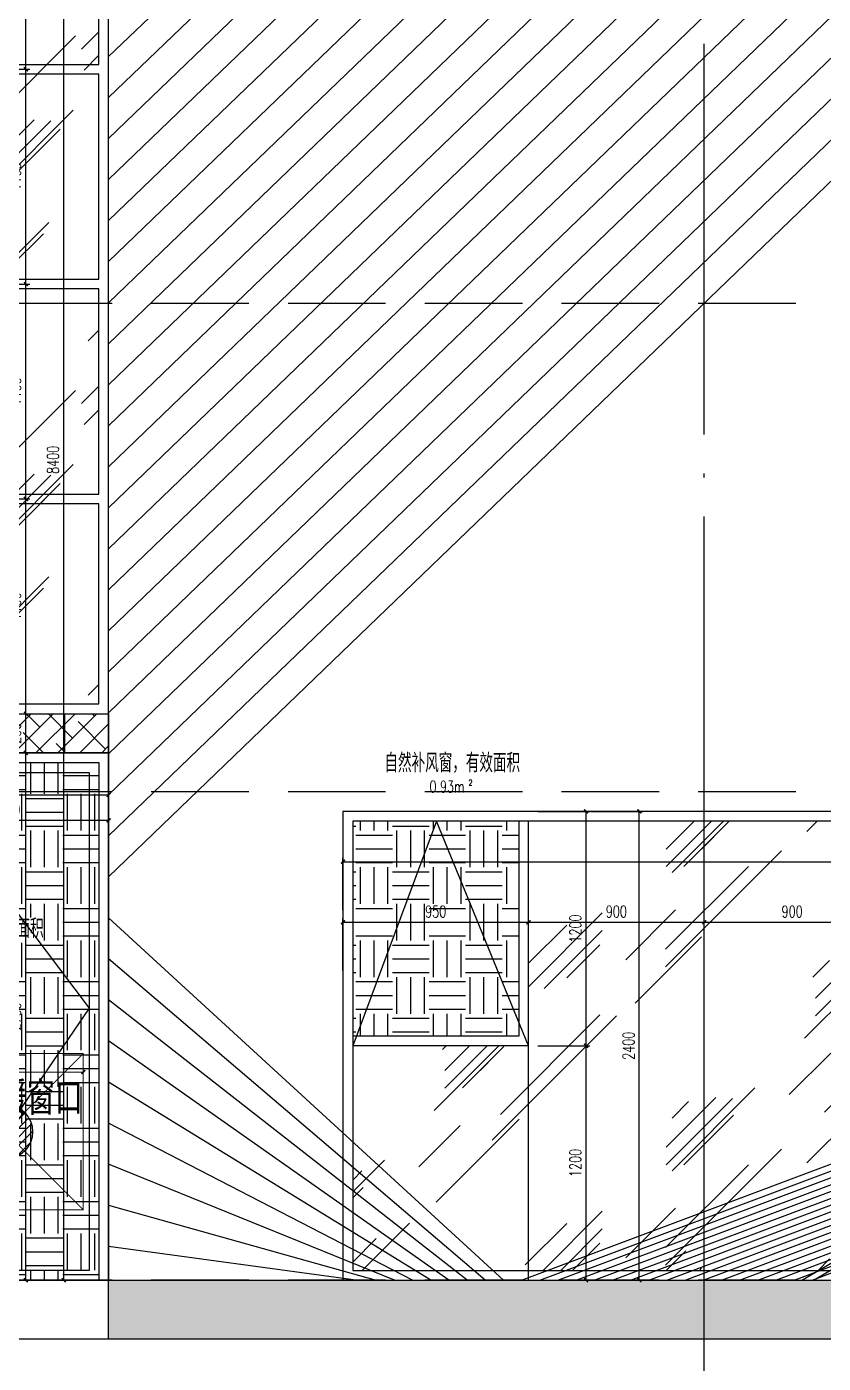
# Model space of a CAD drawing. Extents: x -4210259 to 293730, y -7499 to 868879.
# Drawn here: x -1771310 to -1767231, y 516812 to 523655 of the extents above; entities that cross this region are included whole.
import ezdxf

# ---------------------------------------------------------------- set-up
doc = ezdxf.new("R2010")
doc.units = 0
doc.header["$LTSCALE"] = 1000
doc.header["$MEASUREMENT"] = 0
for name, pattern in [('__DASH', [0.35, 0.25, -0.1]), ('DASH', [0.35, 0.25, -0.1]), ('DOTE', [2.4200000000000004, 2, -0.2, 0.02, -0.2])]:
    doc.linetypes.add(name, pattern=pattern)
doc.layers.get('Defpoints').update_dxf_attribs({"color": 210})
for name, color, linetype in [('A-AXIS-DOTE', 14, 'DOTE'), ('A-HATCH-2', 251, 'Continuous'), ('A-LIN-V', 9, 'Continuous'), ('A-WINDOW', 140, 'Continuous'), ('A-彩色打印层', 22, 'Continuous'), ('A-门窗表显示尺寸', 160, 'Continuous'), ('AS-WALL', 40, 'Continuous'), ('AXIS', 3, 'Continuous'), ('PUB_DIM', 3, 'Continuous'), ('SPACE', 7, 'Continuous'), ('SPACE_HATCH', 8, 'Continuous')]:
    doc.layers.add(name, color=color, linetype=linetype)
doc.layers.add('A-WALL-HATCH', color=8, linetype='Continuous', lineweight=13)
doc.styles.add('_TCH_DIM_T3', font='SIMPLEX', dxfattribs={"width": 0.7058823529411765, "bigfont": 'GBCBIG'})
doc.styles.add('_TCH_SPACE', font='SIMPLEX', dxfattribs={"height": 5, "bigfont": 'GBCBIG'})
doc.styles.add('A-DIM_T3', font='SIMPLEX', dxfattribs={"width": 0.7058823529411765, "bigfont": 'GBCBIG'})
doc.styles.add('A-STANDARD', font='SIMPLEX', dxfattribs={"bigfont": 'GBCBIG'})
doc.styles.add('STYLE1', font='')
doc.styles.get('STYLE1').set_extended_font_data('SimSun')
doc.dimstyles.new('_TCH_ARCH&&20', dxfattribs={"dimtxt": 59.5, "dimasz": 20, "dimexe": 20, "dimexo": 20, "dimgap": 25.25, "dimtad": 1, "dimdec": 0, "dimzin": 0, "dimdsep": 46, "dimtxsty": '_TCH_DIM_T3', "dimblk": 'ARCHTICK', "dimcen": 0.09, "dimclrt": 7, "dimazin": 2, "dimtfac": 1, "dimtdec": 0, "dimtix": 1, "dimtmove": 2, "dimatfit": 3, "dimfxl": 0, "dimtolj": 1, "dimtzin": 0, "dimarcsym": 0})
doc.dimstyles.new('A-DIM&&20', dxfattribs={"dimtxt": 59.5, "dimasz": 20, "dimexe": 20, "dimexo": 20, "dimgap": 25.25, "dimtad": 1, "dimdec": 0, "dimzin": 0, "dimdsep": 46, "dimtxsty": 'A-DIM_T3', "dimblk": 'ARCHTICK', "dimcen": 0.09, "dimclrt": 7, "dimazin": 2, "dimtfac": 1, "dimtdec": 0, "dimtix": 1, "dimtmove": 2, "dimatfit": 3, "dimfxl": 0, "dimtolj": 1, "dimtzin": 0, "dimarcsym": 0})
pattern_1 = [(0, (0, 0), (187.5, 187.5), [187.5, -187.5]), (0, (0, 70.3125), (187.5, 187.5), [187.5, -187.5]), (0, (0, 140.625), (187.5, 187.5), [187.5, -187.5]), (90, (23.4375, 164.0625), (-187.5, 187.5), [187.5, -187.5]), (90, (93.75, 164.0625), (-187.5, 187.5), [187.5, -187.5]), (90, (164.0625, 164.0625), (-187.5, 187.5), [187.5, -187.5])]

# ---------------------------------------------------------------- blocks, each defined once
blk = doc.blocks.new('_ArchTick')
at = {"color": 0, "linetype": 'ByBlock', "const_width": 0.4}
blk.add_lwpolyline([(-0.5, -0.5), (0.5, 0.5)], dxfattribs=at)
blk = doc.blocks.new('*D1228')
at = {"layer": 'A-门窗表显示尺寸', "color": 0, "lineweight": -2}
for p, q in [((-1802664.319735164, 520137.4520265377), (-1802494.319735164, 520137.4520265377)), ((-1802514.319735164, 519937.4520265377), (-1802514.319735164, 520137.4520265377)), ((-1802664.319735164, 519937.4520265377), (-1802494.319735164, 519937.4520265377))]:
    blk.add_line(p, q, dxfattribs=at)
at = {"layer": 'Defpoints', "color": 0}
for p in [(-1802684.319735164, 520137.4520265377), (-1802514.319735164, 520137.4520265377), (-1802684.319735164, 519937.4520265377)]:
    blk.add_point(p, dxfattribs=at)
at = {"layer": 'A-门窗表显示尺寸', "color": 0, "lineweight": -2, "xscale": 20, "yscale": 20, "zscale": 20}
for p, rotation in [((-1802514.319735164, 520137.4520265377), 90), ((-1802514.319735164, 519937.4520265377), 270)]:
    blk.add_blockref('_ArchTick', p, dxfattribs=dict(at, rotation=rotation))
at = {"layer": 'A-门窗表显示尺寸', "color": 7, "insert": (-1802569.319735163, 520037.4520265381), "char_height": 59.5, "attachment_point": 5, "rotation": 90, "style": '_TCH_DIM_T3'}
blk.add_mtext('\\A1;200', dxfattribs=at)
blk = doc.blocks.new('*D1229')
at = {"layer": 'A-门窗表显示尺寸', "color": 0, "lineweight": -2}
for p, q in [((-1802664.319735164, 521237.4520265376), (-1802494.319735164, 521237.4520265376)), ((-1802514.319735164, 520137.4520265377), (-1802514.319735164, 521237.4520265376)), ((-1802664.319735164, 520137.4520265377), (-1802494.319735164, 520137.4520265377))]:
    blk.add_line(p, q, dxfattribs=at)
at = {"layer": 'Defpoints', "color": 0}
for p in [(-1802684.319735164, 521237.4520265376), (-1802514.319735164, 521237.4520265376), (-1802684.319735164, 520137.4520265377)]:
    blk.add_point(p, dxfattribs=at)
at = {"layer": 'A-门窗表显示尺寸', "color": 0, "lineweight": -2, "xscale": 20, "yscale": 20, "zscale": 20}
for p, rotation in [((-1802514.319735164, 521237.4520265376), 90), ((-1802514.319735164, 520137.4520265377), 270)]:
    blk.add_blockref('_ArchTick', p, dxfattribs=dict(at, rotation=rotation))
at = {"layer": 'A-门窗表显示尺寸', "color": 7, "insert": (-1802569.319735163, 520687.4520265381), "char_height": 59.5, "attachment_point": 5, "rotation": 90, "style": '_TCH_DIM_T3'}
blk.add_mtext('\\A1;1100', dxfattribs=at)
blk = doc.blocks.new('*D1230')
at = {"layer": 'A-门窗表显示尺寸', "color": 0, "lineweight": -2}
for p, q in [((-1802664.319735164, 522337.4520265376), (-1802494.319735164, 522337.4520265376)), ((-1802514.319735164, 521237.4520265376), (-1802514.319735164, 522337.4520265376)), ((-1802664.319735164, 521237.4520265376), (-1802494.319735164, 521237.4520265376))]:
    blk.add_line(p, q, dxfattribs=at)
at = {"layer": 'Defpoints', "color": 0}
for p in [(-1802684.319735164, 522337.4520265376), (-1802514.319735164, 522337.4520265376), (-1802684.319735164, 521237.4520265376)]:
    blk.add_point(p, dxfattribs=at)
at = {"layer": 'A-门窗表显示尺寸', "color": 0, "lineweight": -2, "xscale": 20, "yscale": 20, "zscale": 20}
for p, rotation in [((-1802514.319735164, 522337.4520265376), 90), ((-1802514.319735164, 521237.4520265376), 270)]:
    blk.add_blockref('_ArchTick', p, dxfattribs=dict(at, rotation=rotation))
at = {"layer": 'A-门窗表显示尺寸', "color": 7, "insert": (-1802569.319735163, 521787.452026538), "char_height": 59.5, "attachment_point": 5, "rotation": 90, "style": '_TCH_DIM_T3'}
blk.add_mtext('\\A1;1100', dxfattribs=at)
blk = doc.blocks.new('*D1231')
at = {"layer": 'A-门窗表显示尺寸', "color": 0, "lineweight": -2}
for p, q in [((-1802664.319735164, 523437.4520265376), (-1802494.319735164, 523437.4520265376)), ((-1802514.319735164, 522337.4520265376), (-1802514.319735164, 523437.4520265376)), ((-1802664.319735164, 522337.4520265376), (-1802494.319735164, 522337.4520265376))]:
    blk.add_line(p, q, dxfattribs=at)
at = {"layer": 'Defpoints', "color": 0}
for p in [(-1802684.319735164, 523437.4520265376), (-1802514.319735164, 523437.4520265376), (-1802684.319735164, 522337.4520265376)]:
    blk.add_point(p, dxfattribs=at)
at = {"layer": 'A-门窗表显示尺寸', "color": 0, "lineweight": -2, "xscale": 20, "yscale": 20, "zscale": 20}
for p, rotation in [((-1802514.319735164, 523437.4520265376), 90), ((-1802514.319735164, 522337.4520265376), 270)]:
    blk.add_blockref('_ArchTick', p, dxfattribs=dict(at, rotation=rotation))
at = {"layer": 'A-门窗表显示尺寸', "color": 7, "insert": (-1802569.319735163, 522887.452026538), "char_height": 59.5, "attachment_point": 5, "rotation": 90, "style": '_TCH_DIM_T3'}
blk.add_mtext('\\A1;1100', dxfattribs=at)
blk = doc.blocks.new('*D1232')
at = {"layer": 'A-门窗表显示尺寸', "color": 0, "lineweight": -2}
for p, q in [((-1802664.319735164, 524537.4520265376), (-1802494.319735164, 524537.4520265376)), ((-1802514.319735164, 523437.4520265376), (-1802514.319735164, 524537.4520265376)), ((-1802664.319735164, 523437.4520265376), (-1802494.319735164, 523437.4520265376))]:
    blk.add_line(p, q, dxfattribs=at)
at = {"layer": 'Defpoints', "color": 0}
for p in [(-1802684.319735164, 524537.4520265376), (-1802514.319735164, 524537.4520265376), (-1802684.319735164, 523437.4520265376)]:
    blk.add_point(p, dxfattribs=at)
at = {"layer": 'A-门窗表显示尺寸', "color": 0, "lineweight": -2, "xscale": 20, "yscale": 20, "zscale": 20}
for p, rotation in [((-1802514.319735164, 524537.4520265376), 90), ((-1802514.319735164, 523437.4520265376), 270)]:
    blk.add_blockref('_ArchTick', p, dxfattribs=dict(at, rotation=rotation))
at = {"layer": 'A-门窗表显示尺寸', "color": 7, "insert": (-1802569.319735163, 523987.452026538), "char_height": 59.5, "attachment_point": 5, "rotation": 90, "style": '_TCH_DIM_T3'}
blk.add_mtext('\\A1;1100', dxfattribs=at)
blk = doc.blocks.new('*D1234')
at = {"layer": 'A-门窗表显示尺寸', "color": 0, "lineweight": -2}
for p, q in [((-1802644.319735164, 525637.4520265376), (-1802300.000000076, 525637.4520265376)), ((-1802320.000000076, 517237.4520265394), (-1802320.000000076, 525637.4520265376)), ((-1802644.319735164, 517237.4520265394), (-1802300.000000076, 517237.4520265394))]:
    blk.add_line(p, q, dxfattribs=at)
at = {"layer": 'Defpoints', "color": 0}
for p in [(-1802664.319735164, 525637.4520265376), (-1802320.000000076, 525637.4520265376), (-1802664.319735164, 517237.4520265394)]:
    blk.add_point(p, dxfattribs=at)
at = {"layer": 'A-门窗表显示尺寸', "color": 0, "lineweight": -2, "xscale": 20, "yscale": 20, "zscale": 20}
for p, rotation in [((-1802320.000000076, 525637.4520265376), 90), ((-1802320.000000076, 517237.4520265394), 270)]:
    blk.add_blockref('_ArchTick', p, dxfattribs=dict(at, rotation=rotation))
at = {"layer": 'A-门窗表显示尺寸', "color": 7, "insert": (-1802375.000000076, 521437.4520265389), "char_height": 59.5, "attachment_point": 5, "rotation": 90, "style": '_TCH_DIM_T3'}
blk.add_mtext('\\A1;8400', dxfattribs=at)
blk = doc.blocks.new('*D1453')
at = {"layer": 'Defpoints', "color": 0}
for p in [(-1646821.070931956, 507410), (-1646021.070931957, 507410), (-1646021.070931957, 507336.7004206729)]:
    blk.add_point(p, dxfattribs=at)
at = {"layer": 'PUB_DIM', "color": 0, "lineweight": -2}
for p, q in [((-1646821.070931956, 507390), (-1646821.070931956, 507316.7004206729)), ((-1646021.070931957, 507390), (-1646021.070931957, 507316.7004206729)), ((-1646821.070931956, 507336.7004206729), (-1646021.070931957, 507336.7004206729))]:
    blk.add_line(p, q, dxfattribs=at)
at = {"layer": 'PUB_DIM', "color": 0, "lineweight": -2, "xscale": 20, "yscale": 20, "zscale": 20, "rotation": 180}
blk.add_blockref('_ArchTick', (-1646821.070931956, 507336.7004206729), dxfattribs=at)
at = {"layer": 'PUB_DIM', "color": 0, "lineweight": -2, "xscale": 20, "yscale": 20, "zscale": 20}
blk.add_blockref('_ArchTick', (-1646021.070931957, 507336.7004206729), dxfattribs=at)
at = {"layer": 'PUB_DIM', "color": 7, "insert": (-1646421.070931957, 507391.7004206729), "char_height": 59.5, "attachment_point": 5, "style": '_TCH_DIM_T3'}
blk.add_mtext('\\A1;800', dxfattribs=at)
blk = doc.blocks.new('*D1454')
at = {"layer": 'Defpoints', "color": 0}
for p in [(-1646739.854972556, 507431.0709319565), (-1646688.444212607, 507431.0709319565), (-1646739.854972556, 506631.0709319569)]:
    blk.add_point(p, dxfattribs=at)
at = {"layer": 'PUB_DIM', "color": 0, "lineweight": -2}
for p, q in [((-1646719.854972556, 507431.0709319565), (-1646668.444212607, 507431.0709319565)), ((-1646688.444212607, 506631.0709319569), (-1646688.444212607, 507431.0709319565)), ((-1646719.854972556, 506631.0709319569), (-1646668.444212607, 506631.0709319569))]:
    blk.add_line(p, q, dxfattribs=at)
at = {"layer": 'PUB_DIM', "color": 0, "lineweight": -2, "xscale": 20, "yscale": 20, "zscale": 20}
for p, rotation in [((-1646688.444212607, 507431.0709319565), 90), ((-1646688.444212607, 506631.0709319569), 270)]:
    blk.add_blockref('_ArchTick', p, dxfattribs=dict(at, rotation=rotation))
at = {"layer": 'PUB_DIM', "color": 7, "insert": (-1646743.444212607, 507031.070931957), "char_height": 59.5, "attachment_point": 5, "rotation": 90, "style": '_TCH_DIM_T3'}
blk.add_mtext('\\A1;800', dxfattribs=at)
blk = doc.blocks.new('*D1224')
at = {"layer": 'A-门窗表显示尺寸', "color": 0, "lineweight": -2}
for p, q in [((-1821600.399681433, 519937.4520265376), (-1821444.319745147, 519937.4520265376)), ((-1821464.319745147, 517237.4520265393), (-1821464.319745147, 519937.4520265376)), ((-1821600.399681433, 517237.4520265393), (-1821444.319745147, 517237.4520265393))]:
    blk.add_line(p, q, dxfattribs=at)
at = {"layer": 'Defpoints', "color": 0}
for p in [(-1821620.399681433, 519937.4520265376), (-1821464.319745147, 519937.4520265376), (-1821620.399681433, 517237.4520265393)]:
    blk.add_point(p, dxfattribs=at)
at = {"layer": 'A-门窗表显示尺寸', "color": 0, "lineweight": -2, "xscale": 20, "yscale": 20, "zscale": 20}
for p, rotation in [((-1821464.319745147, 519937.4520265376), 90), ((-1821464.319745147, 517237.4520265393), 270)]:
    blk.add_blockref('_ArchTick', p, dxfattribs=dict(at, rotation=rotation))
at = {"layer": 'A-门窗表显示尺寸', "color": 7, "insert": (-1821519.319745146, 518587.4520265389), "char_height": 59.5, "attachment_point": 5, "rotation": 90, "style": 'A-DIM_T3'}
blk.add_mtext('\\A1;2700', dxfattribs=at)
blk = doc.blocks.new('*D1225')
at = {"layer": 'A-门窗表显示尺寸', "color": 0, "lineweight": -2}
for p, q in [((-1822540.399661427, 519442.5479734627), (-1822540.399661427, 519612.0383787705)), ((-1822540.399661427, 519592.0383787705), (-1822090.399681424, 519592.0383787705)), ((-1822090.399681424, 519442.5479734627), (-1822090.399681424, 519612.0383787705))]:
    blk.add_line(p, q, dxfattribs=at)
at = {"layer": 'Defpoints', "color": 0}
for p in [(-1822090.399681424, 519592.0383787705), (-1822540.399661427, 519422.5479734627), (-1822090.399681424, 519422.5479734627)]:
    blk.add_point(p, dxfattribs=at)
at = {"layer": 'A-门窗表显示尺寸', "color": 0, "lineweight": -2, "xscale": 20, "yscale": 20, "zscale": 20, "rotation": 180}
blk.add_blockref('_ArchTick', (-1822540.399661427, 519592.0383787705), dxfattribs=at)
at = {"layer": 'A-门窗表显示尺寸', "color": 0, "lineweight": -2, "xscale": 20, "yscale": 20, "zscale": 20}
blk.add_blockref('_ArchTick', (-1822090.399681424, 519592.0383787705), dxfattribs=at)
at = {"layer": 'A-门窗表显示尺寸', "color": 7, "insert": (-1822315.399671426, 519647.0383787705), "char_height": 59.5, "attachment_point": 5, "style": 'A-DIM_T3'}
blk.add_mtext('\\A1;450', dxfattribs=at)
blk = doc.blocks.new('*D1226')
at = {"layer": 'A-门窗表显示尺寸', "color": 0, "lineweight": -2}
for p, q in [((-1822090.399681424, 519442.5479734627), (-1822090.399681424, 519612.0383787705)), ((-1822090.399681424, 519592.0383787705), (-1821040.39968142, 519592.0383787705)), ((-1821040.39968142, 519442.5479734626), (-1821040.39968142, 519612.0383787705))]:
    blk.add_line(p, q, dxfattribs=at)
at = {"layer": 'Defpoints', "color": 0}
for p in [(-1821040.39968142, 519592.0383787705), (-1822090.399681424, 519422.5479734627), (-1821040.39968142, 519422.5479734626)]:
    blk.add_point(p, dxfattribs=at)
at = {"layer": 'A-门窗表显示尺寸', "color": 0, "lineweight": -2, "xscale": 20, "yscale": 20, "zscale": 20, "rotation": 180}
blk.add_blockref('_ArchTick', (-1822090.399681424, 519592.0383787705), dxfattribs=at)
at = {"layer": 'A-门窗表显示尺寸', "color": 0, "lineweight": -2, "xscale": 20, "yscale": 20, "zscale": 20}
blk.add_blockref('_ArchTick', (-1821040.39968142, 519592.0383787705), dxfattribs=at)
at = {"layer": 'A-门窗表显示尺寸', "color": 7, "insert": (-1821565.399681422, 519647.0383787705), "char_height": 59.5, "attachment_point": 5, "style": 'A-DIM_T3'}
blk.add_mtext('\\A1;1050', dxfattribs=at)
blk = doc.blocks.new('*D1227')
at = {"layer": 'A-门窗表显示尺寸', "color": 0, "lineweight": -2}
for p, q in [((-1822540.399661427, 519572.5479734627), (-1822540.399661427, 519742.0383787705)), ((-1822540.399661427, 519722.0383787705), (-1821040.39968142, 519722.0383787705)), ((-1821040.39968142, 519572.5479734626), (-1821040.39968142, 519742.0383787705))]:
    blk.add_line(p, q, dxfattribs=at)
at = {"layer": 'Defpoints', "color": 0}
for p in [(-1821040.39968142, 519722.0383787705), (-1822540.399661427, 519552.5479734627), (-1821040.39968142, 519552.5479734626)]:
    blk.add_point(p, dxfattribs=at)
at = {"layer": 'A-门窗表显示尺寸', "color": 0, "lineweight": -2, "xscale": 20, "yscale": 20, "zscale": 20, "rotation": 180}
blk.add_blockref('_ArchTick', (-1822540.399661427, 519722.0383787705), dxfattribs=at)
at = {"layer": 'A-门窗表显示尺寸', "color": 0, "lineweight": -2, "xscale": 20, "yscale": 20, "zscale": 20}
blk.add_blockref('_ArchTick', (-1821040.39968142, 519722.0383787705), dxfattribs=at)
at = {"layer": 'A-门窗表显示尺寸', "color": 7, "insert": (-1821790.399671423, 519777.0383787705), "char_height": 59.5, "attachment_point": 5, "style": 'A-DIM_T3'}
blk.add_mtext('\\A1;1500', dxfattribs=at)
blk = doc.blocks.new('*D1509')
at = {"layer": 'A-门窗表显示尺寸', "color": 0, "lineweight": -2}
for p, q in [((-1687760.399683436, 518822.255801638), (-1687760.399683436, 519089.707828153)), ((-1687760.399683436, 519069.707828153), (-1686810.399681441, 519069.707828153)), ((-1686810.399681441, 518822.255801638), (-1686810.399681441, 519089.707828153))]:
    blk.add_line(p, q, dxfattribs=at)
at = {"layer": 'Defpoints', "color": 0}
for p in [(-1686810.399681441, 519069.707828153), (-1687760.399683436, 518802.255801638), (-1686810.399681441, 518802.255801638)]:
    blk.add_point(p, dxfattribs=at)
at = {"layer": 'A-门窗表显示尺寸', "color": 0, "lineweight": -2, "xscale": 20, "yscale": 20, "zscale": 20, "rotation": 180}
blk.add_blockref('_ArchTick', (-1687760.399683436, 519069.707828153), dxfattribs=at)
at = {"layer": 'A-门窗表显示尺寸', "color": 0, "lineweight": -2, "xscale": 20, "yscale": 20, "zscale": 20}
blk.add_blockref('_ArchTick', (-1686810.399681441, 519069.707828153), dxfattribs=at)
at = {"layer": 'A-门窗表显示尺寸', "color": 7, "insert": (-1687285.399682438, 519124.707828153), "char_height": 59.5, "attachment_point": 5, "style": 'A-DIM_T3'}
blk.add_mtext('\\A1;950', dxfattribs=at)
blk = doc.blocks.new('*D1510')
at = {"layer": 'A-门窗表显示尺寸', "color": 0, "lineweight": -2}
for p, q in [((-1686810.399681441, 518822.255801638), (-1686810.399681441, 519089.707828153)), ((-1686810.399681441, 519069.707828153), (-1685910.399683264, 519069.707828153)), ((-1685910.399683264, 518822.255801638), (-1685910.399683264, 519089.707828153))]:
    blk.add_line(p, q, dxfattribs=at)
at = {"layer": 'Defpoints', "color": 0}
for p in [(-1685910.399683264, 519069.707828153), (-1686810.399681441, 518802.255801638), (-1685910.399683264, 518802.255801638)]:
    blk.add_point(p, dxfattribs=at)
at = {"layer": 'A-门窗表显示尺寸', "color": 0, "lineweight": -2, "xscale": 20, "yscale": 20, "zscale": 20, "rotation": 180}
blk.add_blockref('_ArchTick', (-1686810.399681441, 519069.707828153), dxfattribs=at)
at = {"layer": 'A-门窗表显示尺寸', "color": 0, "lineweight": -2, "xscale": 20, "yscale": 20, "zscale": 20}
blk.add_blockref('_ArchTick', (-1685910.399683264, 519069.707828153), dxfattribs=at)
at = {"layer": 'A-门窗表显示尺寸', "color": 7, "insert": (-1686360.399682352, 519124.707828153), "char_height": 59.5, "attachment_point": 5, "style": 'A-DIM_T3'}
blk.add_mtext('\\A1;900', dxfattribs=at)
blk = doc.blocks.new('*D1511')
at = {"layer": 'A-门窗表显示尺寸', "color": 0, "lineweight": -2}
for p, q in [((-1685910.399683264, 518822.255801638), (-1685910.399683264, 519089.707828153)), ((-1685910.399683264, 519069.707828153), (-1685010.399681441, 519069.707828153)), ((-1685010.399681441, 518822.255801638), (-1685010.399681441, 519089.707828153))]:
    blk.add_line(p, q, dxfattribs=at)
at = {"layer": 'Defpoints', "color": 0}
for p in [(-1685010.399681441, 519069.707828153), (-1685910.399683264, 518802.255801638), (-1685010.399681441, 518802.255801638)]:
    blk.add_point(p, dxfattribs=at)
at = {"layer": 'A-门窗表显示尺寸', "color": 0, "lineweight": -2, "xscale": 20, "yscale": 20, "zscale": 20, "rotation": 180}
blk.add_blockref('_ArchTick', (-1685910.399683264, 519069.707828153), dxfattribs=at)
at = {"layer": 'A-门窗表显示尺寸', "color": 0, "lineweight": -2, "xscale": 20, "yscale": 20, "zscale": 20}
blk.add_blockref('_ArchTick', (-1685010.399681441, 519069.707828153), dxfattribs=at)
at = {"layer": 'A-门窗表显示尺寸', "color": 7, "insert": (-1685460.399682352, 519124.707828153), "char_height": 59.5, "attachment_point": 5, "style": 'A-DIM_T3'}
blk.add_mtext('\\A1;900', dxfattribs=at)
blk = doc.blocks.new('*D1516')
at = {"layer": 'A-门窗表显示尺寸', "color": 0, "lineweight": -2}
for p, q in [((-1686490.399683437, 519637.4520265153), (-1686222.947656922, 519637.4520265153)), ((-1686242.947656922, 517237.452026492), (-1686242.947656922, 519637.4520265153)), ((-1686490.399683437, 517237.452026492), (-1686222.947656922, 517237.452026492))]:
    blk.add_line(p, q, dxfattribs=at)
at = {"layer": 'Defpoints', "color": 0}
for p in [(-1686510.399683437, 519637.4520265153), (-1686242.947656922, 519637.4520265153), (-1686510.399683437, 517237.452026492)]:
    blk.add_point(p, dxfattribs=at)
at = {"layer": 'A-门窗表显示尺寸', "color": 0, "lineweight": -2, "xscale": 20, "yscale": 20, "zscale": 20}
for p, rotation in [((-1686242.947656922, 519637.4520265153), 90), ((-1686242.947656922, 517237.452026492), 270)]:
    blk.add_blockref('_ArchTick', p, dxfattribs=dict(at, rotation=rotation))
at = {"layer": 'A-门窗表显示尺寸', "color": 7, "insert": (-1686297.947656922, 518437.452026504), "char_height": 59.5, "attachment_point": 5, "rotation": 90, "style": 'A-DIM_T3'}
blk.add_mtext('\\A1;2400', dxfattribs=at)
blk = doc.blocks.new('*D1517')
at = {"layer": 'A-门窗表显示尺寸', "color": 0, "lineweight": -2}
for p, q in [((-1687760.399683436, 519132.255801638), (-1687760.399683436, 519399.707828153)), ((-1687760.399683436, 519379.707828153), (-1681360.399681441, 519379.707828153)), ((-1681360.399681441, 519132.255801638), (-1681360.399681441, 519399.707828153))]:
    blk.add_line(p, q, dxfattribs=at)
at = {"layer": 'Defpoints', "color": 0}
for p in [(-1681360.399681441, 519379.707828153), (-1687760.399683436, 519112.255801638), (-1681360.399681441, 519112.255801638)]:
    blk.add_point(p, dxfattribs=at)
at = {"layer": 'A-门窗表显示尺寸', "color": 0, "lineweight": -2, "xscale": 20, "yscale": 20, "zscale": 20, "rotation": 180}
blk.add_blockref('_ArchTick', (-1687760.399683436, 519379.707828153), dxfattribs=at)
at = {"layer": 'A-门窗表显示尺寸', "color": 0, "lineweight": -2, "xscale": 20, "yscale": 20, "zscale": 20}
blk.add_blockref('_ArchTick', (-1681360.399681441, 519379.707828153), dxfattribs=at)
at = {"layer": 'A-门窗表显示尺寸', "color": 7, "insert": (-1684560.399682438, 519434.707828153), "char_height": 59.5, "attachment_point": 5, "style": 'A-DIM_T3'}
blk.add_mtext('\\A1;6400', dxfattribs=at)
blk = doc.blocks.new('*D1518')
at = {"layer": 'A-门窗表显示尺寸', "color": 0, "lineweight": -2}
for p, q in [((-1686763.34733851, 518437.4520265152), (-1686495.895311995, 518437.4520265152)), ((-1686515.895311995, 517237.452026492), (-1686515.895311995, 518437.4520265152)), ((-1686763.34733851, 517237.452026492), (-1686495.895311995, 517237.452026492))]:
    blk.add_line(p, q, dxfattribs=at)
at = {"layer": 'Defpoints', "color": 0}
for p in [(-1686783.34733851, 518437.4520265152), (-1686515.895311995, 518437.4520265152), (-1686783.34733851, 517237.452026492)]:
    blk.add_point(p, dxfattribs=at)
at = {"layer": 'A-门窗表显示尺寸', "color": 0, "lineweight": -2, "xscale": 20, "yscale": 20, "zscale": 20}
for p, rotation in [((-1686515.895311995, 518437.4520265152), 90), ((-1686515.895311995, 517237.452026492), 270)]:
    blk.add_blockref('_ArchTick', p, dxfattribs=dict(at, rotation=rotation))
at = {"layer": 'A-门窗表显示尺寸', "color": 7, "insert": (-1686570.895311995, 517837.452026504), "char_height": 59.5, "attachment_point": 5, "rotation": 90, "style": 'A-DIM_T3'}
blk.add_mtext('\\A1;1200', dxfattribs=at)
blk = doc.blocks.new('*D1519')
at = {"layer": 'A-门窗表显示尺寸', "color": 0, "lineweight": -2}
for p, q in [((-1686763.34733851, 519637.4520265153), (-1686495.895311995, 519637.4520265153)), ((-1686515.895311995, 518437.4520265152), (-1686515.895311995, 519637.4520265153)), ((-1686763.34733851, 518437.4520265152), (-1686495.895311995, 518437.4520265152))]:
    blk.add_line(p, q, dxfattribs=at)
at = {"layer": 'Defpoints', "color": 0}
for p in [(-1686783.34733851, 519637.4520265153), (-1686515.895311995, 519637.4520265153), (-1686783.34733851, 518437.4520265152)]:
    blk.add_point(p, dxfattribs=at)
at = {"layer": 'A-门窗表显示尺寸', "color": 0, "lineweight": -2, "xscale": 20, "yscale": 20, "zscale": 20}
for p, rotation in [((-1686515.895311995, 519637.4520265153), 90), ((-1686515.895311995, 518437.4520265152), 270)]:
    blk.add_blockref('_ArchTick', p, dxfattribs=dict(at, rotation=rotation))
at = {"layer": 'A-门窗表显示尺寸', "color": 7, "insert": (-1686570.895311995, 519037.4520265156), "char_height": 59.5, "attachment_point": 5, "rotation": 90, "style": 'A-DIM_T3'}
blk.add_mtext('\\A1;1200', dxfattribs=at)
blk = doc.blocks.new('C1454')
at = {"layer": 'A-HATCH-2'}
h = blk.add_hatch(dxfattribs=at)
h.set_pattern_fill('ANSI38', color=256, scale=50)
h.set_pattern_definition([(45, (0, 0), (-56.12660075668221, 56.12660075668221), []), (135, (0, 0), (-168.3798022700466, 56.12660075668222), [198.4375, -119.0625])])
h.paths.add_polyline_path([(-1803590.3996815, 520137.4520265375), (-1802090.399681419, 520137.4520265375), (-1802090.399681419, 519937.4520265375), (-1803590.3996815, 519937.4520265375)])
at = {"layer": 'A-WALL-HATCH'}
h = blk.add_hatch(dxfattribs=at)
h.set_pattern_fill('玻璃2', color=256, scale=100)
h.set_pattern_definition([(45, (2950370.000000008, -1779.999999974738), (0, 1527.350647362943), [600, -360, 600, -360, 240, -523.28157]), (45, (2950340.000000008, -1749.999999974738), (0, 1527.350647362943), [480, -600, 360, -360, 420, -463.28157]), (45, (2950340.000000008, -1659.999999974738), (0, 1527.350647362943), [360, -720, 240, -360, 540, -463.28157]), (45, (2950430.000000008, -1749.999999974738), (0, 1527.350647362943), [360, -720, 300, -1303.2815]), (45, (2950520.000000008, -1659.999999974738), (0, 1527.350647362943), [180, -900, 120, -1483.2815]), (45, (2950370.000000008, -1509.999999974738), (0, 1527.350647362943), [120, -900, 120, -480, 300, -763.28157]), (45, (2950910.000000008, -1599.999999974738), (0, 1527.350647362943), [600, -900, 720, -475.28157]), (45, (2950910.000000008, -1689.999999974738), (0, 1527.350647362943), [840, -600, 900, -355.28157]), (45, (2951060.000000008, -1569.999999974738), (0, -1697.056274847714), [600, -840, 480, -763.28157]), (45, (2950970.000000008, -1389.999999974738), (0, 1527.350647362943), [300, -1200, 360, -823.28157]), (45, (2951150.000000008, -1479.999999974738), (0, 1527.350647362943), [240, -1200, 240, -1003.2815])])
h.paths.add_polyline_path([(-1802140.399681419, 522332.4520265374), (-1803540.399681425, 522332.4520265374), (-1803540.399681425, 522047.4520265374), (-1802140.399681419, 522047.4520265374)])
h.paths.add_polyline_path([(-1803540.399681425, 522382.4520265374), (-1802140.399681419, 522382.4520265374), (-1802140.399681419, 523847.4520265374), (-1803540.399681425, 523847.4520265374)])
h = blk.add_hatch(dxfattribs=at)
h.set_pattern_fill('玻璃2', color=256, scale=100)
h.set_pattern_definition([(45, (2950370.000000008, -3594.999999974738), (0, 1527.350647362943), [600, -360, 600, -360, 240, -523.28157]), (45, (2950340.000000008, -3564.999999974738), (0, 1527.350647362943), [480, -600, 360, -360, 420, -463.28157]), (45, (2950340.000000008, -3474.999999974738), (0, 1527.350647362943), [360, -720, 240, -360, 540, -463.28157]), (45, (2950430.000000008, -3564.999999974738), (0, 1527.350647362943), [360, -720, 300, -1303.2815]), (45, (2950520.000000008, -3474.999999974738), (0, 1527.350647362943), [180, -900, 120, -1483.2815]), (45, (2950370.000000008, -3324.999999974738), (0, 1527.350647362943), [120, -900, 120, -480, 300, -763.28157]), (45, (2950910.000000008, -3414.999999974738), (0, 1527.350647362943), [600, -900, 720, -475.28157]), (45, (2950910.000000008, -3504.999999974738), (0, 1527.350647362943), [840, -600, 900, -355.28157]), (45, (2951060.000000008, -3384.999999974738), (0, -1697.056274847714), [600, -840, 480, -763.28157]), (45, (2950970.000000008, -3204.999999974738), (0, 1527.350647362943), [300, -1200, 360, -823.28157]), (45, (2951150.000000008, -3294.999999974738), (0, 1527.350647362943), [240, -1200, 240, -1003.2815])])
h.paths.add_polyline_path([(-1803540.399681425, 520232.4520265374), (-1802140.399681419, 520232.4520265374), (-1802140.399681419, 522032.4520265374), (-1803540.399681425, 522032.4520265374)])
at = {"layer": 'A-LIN-V'}
blk.add_line((-1803590.3996815, 520137.4520265375), (-1802190.399681494, 520137.4520265375), dxfattribs=at)
at = {"layer": 'A-WALL-HATCH'}
blk.add_line((-1802314.319735163, 519937.4520265375), (-1802314.319735163, 520137.4520265375), dxfattribs=at)
at = {"layer": 'A-WINDOW'}
for p, q in [((-1802090.399681419, 520117.4520265375), (-1802090.399681419, 525637.4520265374)), ((-1803590.399681425, 520137.4520265375), (-1802090.399681419, 520137.4520265375))]:
    blk.add_line(p, q, dxfattribs=at)
for points in [[(-1803540.399681014, 523462.4520265374), (-1802140.399681009, 523462.4520265374), (-1802140.399681009, 524512.4520265374), (-1803540.399681014, 524512.4520265374)], [(-1803540.399681014, 522362.4520265374), (-1802140.399681009, 522362.4520265374), (-1802140.399681009, 523412.4520265374), (-1803540.399681014, 523412.4520265374)], [(-1803540.399681015, 522312.4520265374), (-1803540.399681015, 521262.4520265374), (-1802140.399681009, 521262.4520265374), (-1802140.399681009, 522312.4520265374)], [(-1803540.399681425, 520187.4520265374), (-1802140.399681419, 520187.4520265374), (-1802140.399681009, 521212.4520265374), (-1803540.399681015, 521212.4520265374)], [(-1803590.3996815, 520137.4520265375), (-1802090.399681419, 520137.4520265375), (-1802090.399681419, 519937.4520265375), (-1803590.3996815, 519937.4520265375)]]:
    blk.add_lwpolyline(points, close=True, dxfattribs=at)
at = {"layer": 'A-门窗表显示尺寸'}
for p1, p2, distance, picture, middle in [((-1802664.319735163, 517237.4520265392), (-1802664.319735163, 525637.4520265374), -344.31973508698866, '*D1234', (-1802375.000000076, 521437.4520265389)), ((-1802684.319735163, 523437.4520265374), (-1802684.319735163, 524537.4520265374), -169.99999999883585, '*D1232', (-1802569.319735163, 523987.452026538)), ((-1802684.319735163, 522337.4520265374), (-1802684.319735163, 523437.4520265374), -169.99999999883585, '*D1231', (-1802569.319735163, 522887.452026538)), ((-1802684.319735163, 521237.4520265374), (-1802684.319735163, 522337.4520265374), -169.99999999883585, '*D1230', (-1802569.319735163, 521787.452026538)), ((-1802684.319735163, 520137.4520265375), (-1802684.319735163, 521237.4520265374), -169.99999999883585, '*D1229', (-1802569.319735163, 520687.4520265381)), ((-1802684.319735163, 519937.4520265375), (-1802684.319735163, 520137.4520265375), -169.99999999883585, '*D1228', (-1802569.319735163, 520037.4520265381))]:
    dim = blk.add_aligned_dim(p1=p1, p2=p2, distance=distance, dimstyle='_TCH_ARCH&&20', dxfattribs=at)
    dim.commit()
    dim.dimension.update_dxf_attribs({"geometry": picture, "text_midpoint": middle})
blk = doc.blocks.new('w4243')
at = {"layer": 'A-彩色打印层'}
h = blk.add_hatch(dxfattribs=at)
h.set_pattern_fill('ANSI31', color=1, scale=20)
h.set_pattern_definition([(45, (-3059238.806172094, -1095315.761822656), (-22.45064030267288, 22.45064030267288), [])])
edge = h.paths.add_edge_path()
edge.add_arc((-1646421.070931956, 507031.0709319564), 140.6529179719911, 0, 360)
at = {"layer": 'A-彩色打印层', "linetype": 'DASH', "const_width": 5}
blk.add_lwpolyline([(-1646821.070931956, 507431.0709319563), (-1646021.070931956, 507431.0709319563), (-1646021.070931956, 506631.0709319565), (-1646821.070931956, 506631.0709319565)], close=True, dxfattribs=at)
for points in [[(-1646821.070931956, 507431.0709319563), (-1646021.070931956, 506631.0709319565)], [(-1646021.070931956, 507431.0709319563), (-1646821.070931956, 506631.0709319565)]]:
    blk.add_lwpolyline(points, dxfattribs=at)
at = {"layer": 'A-彩色打印层', "ltscale": 0.5}
blk.add_circle((-1646421.070931956, 507031.0709319564), 140.6529179719911, dxfattribs=at)
at = {"layer": 'AXIS', "linetype": 'Continuous', "style": 'STYLE1', "width": 0.7}
blk.add_text('紧急救援窗口', height=150, dxfattribs=at).set_placement((-1646882.74113286, 507134.0278850897))
at = {"layer": 'PUB_DIM'}
for p1, p2, distance, picture, middle in [((-1646739.854972555, 506631.0709319566), (-1646739.854972555, 507431.0709319563), -51.4107599479612, '*D1454', (-1646743.444212607, 507031.070931957)), ((-1646821.070931956, 507410), (-1646021.070931957, 507410), -73.29957932711113, '*D1453', (-1646421.070931957, 507391.7004206729))]:
    dim = blk.add_aligned_dim(p1=p1, p2=p2, distance=distance, dimstyle='_TCH_ARCH&&20', dxfattribs=at)
    dim.commit()
    dim.dimension.update_dxf_attribs({"geometry": picture, "text_midpoint": middle})
blk = doc.blocks.new('WM1328')
at = {"layer": 'SPACE_HATCH'}
h = blk.add_hatch(dxfattribs=at)
h.set_pattern_fill('土壤', color=1, scale=50, style=0)
h.set_pattern_definition(pattern_1)
h.paths.add_polyline_path([(-1821090.399681437, 517237.4520264968), (-1822490.399661413, 517237.4520264987), (-1822490.39966136, 519887.4520265342), (-1821090.399681457, 519887.4520265341)])
h.paths.add_polyline_path([(-1822080.633723973, 518964), (-1821376.165638866, 518964), (-1821376.165638866, 519094), (-1822080.633723973, 519094)])
h.paths.add_polyline_path([(-1821841.817181419, 518870.79), (-1821616.392181419, 518870.79), (-1821616.392181419, 518954.965), (-1821841.817181419, 518954.965)])
at = {"layer": 'A-WINDOW'}
for p, q in [((-1822540.399661427, 519937.4520265374), (-1821040.399681419, 519937.4520265374)), ((-1822540.399661427, 517237.4520265391), (-1822540.399661427, 519937.4520265374)), ((-1821040.399681419, 519937.4520265374), (-1821040.39968142, 517237.452026539)), ((-1822490.399661427, 517237.452026539), (-1822490.399661427, 519887.4520265374)), ((-1822490.399661427, 519887.4520265374), (-1822090.399681424, 519887.4520265373)), ((-1822440.399661427, 517287.4520265391), (-1822440.399661427, 519837.4520265374)), ((-1822440.399661427, 519837.4520265374), (-1822140.399681424, 519837.4520265374)), ((-1822140.399681424, 519837.4520265374), (-1822140.399681424, 517287.452026539)), ((-1822090.399681424, 517237.452026539), (-1822090.399681424, 519887.4520265373)), ((-1822090.399681424, 519887.4520265374), (-1821090.39968142, 519887.4520265374)), ((-1822040, 517287.452026539), (-1822040, 519837.4520265374)), ((-1822040, 519837.4520265374), (-1821140.39968142, 519837.4520265374)), ((-1821140.39968142, 519837.4520265374), (-1821140.39968142, 517287.452026539)), ((-1821090.39968142, 519887.4520265374), (-1821090.39968142, 517237.452026539)), ((-1821040.39968142, 517237.452026539), (-1822540.399661427, 517237.4520265391)), ((-1822140.399681424, 517287.452026539), (-1822440.399661427, 517287.4520265391)), ((-1821140.39968142, 517287.452026539), (-1822040, 517287.452026539))]:
    blk.add_line(p, q, dxfattribs=at)
for points in [[(-1822090.399681424, 519887.4520265376), (-1822490.399661427, 518640), (-1822090.399681424, 517237.452026539)], [(-1822090.399681424, 519887.4520265373), (-1821140.39968142, 518630.0000000001), (-1822090.399681424, 517237.452026539)]]:
    blk.add_lwpolyline(points, dxfattribs=at)
at = {"layer": 'A-WALL-HATCH'}
blk.add_blockref('w4243', (-175149.1652006172, 10966.3810945928), dxfattribs=at)
at = {"layer": 'A-门窗表显示尺寸', "color": 3, "style": 'A-STANDARD', "width": 0.7058823529411765}
blk.add_text('MLC1584', height=59.5, dxfattribs=at).set_placement((-1821899.999980003, 517350.0000000001))
at = {"layer": 'SPACE', "color": 1, "style": '_TCH_SPACE'}
blk.add_text('自然补风窗，有效面积', height=96.45390070921985, dxfattribs=at).set_placement((-1822067.633723973, 518990))
at = {"layer": 'SPACE', "color": 1, "style": '_TCH_SPACE', "width": 0.7058823529411765}
for s, height, p in [('3.71m', 59.5, (-1821833.399681419, 518887.625)), ('2', 29.75, (-1821641.399681419, 518922.625))]:
    blk.add_text(s, height=height, dxfattribs=at).set_placement(p)
at = {"layer": 'A-门窗表显示尺寸'}
for p1, p2, distance, picture, middle in [((-1821620.399681432, 517237.4520265391), (-1821620.399681432, 519937.4520265374), -156.07993628503755, '*D1224', (-1821519.319745146, 518587.4520265389)), ((-1822540.399661427, 519552.5479734627), (-1821040.39968142, 519552.5479734626), 169.49040530790808, '*D1227', (-1821790.399671423, 519777.0383787705)), ((-1822540.399661427, 519422.5479734627), (-1822090.399681424, 519422.5479734627), 169.49040530784987, '*D1225', (-1822315.399671426, 519647.0383787705)), ((-1822090.399681424, 519422.5479734627), (-1821040.39968142, 519422.5479734626), 169.49040530790808, '*D1226', (-1821565.399681422, 519647.0383787705))]:
    dim = blk.add_aligned_dim(p1=p1, p2=p2, distance=distance, dimstyle='A-DIM&&20', dxfattribs=at)
    dim.commit()
    dim.dimension.update_dxf_attribs({"geometry": picture, "text_midpoint": middle})
blk = doc.blocks.new('42343243')
at = {"layer": 'A-LIN-V'}
for p, q in [((-1657410.399681332, 516937.4520265261), (-1657410.399681332, 531687.4520264914)), ((-1658910.399661371, 517237.4520265405), (-1657410.399681333, 517237.4520265405))]:
    blk.add_line(p, q, dxfattribs=at)
blk.add_blockref('WM1328', (163630.0000100702, -2.37487256526947e-08))
blk.add_blockref('C1454', (144680.0000000871, -2.37487256526947e-08), dxfattribs=at)
blk = doc.blocks.new('34543654')
at = {"layer": 'A-WALL-HATCH'}
h = blk.add_hatch(dxfattribs=at)
h.set_pattern_fill('玻璃2', color=256, scale=100)
h.set_pattern_definition([(45, (64850, 60), (0, 1527.350647362943), [600, -360, 600, -360, 240, -523.28157]), (45, (64820, 90), (0, 1527.350647362943), [480, -600, 360, -360, 420, -463.28157]), (45, (64820, 180), (0, 1527.350647362943), [360, -720, 240, -360, 540, -463.28157]), (45, (64910, 90), (0, 1527.350647362943), [360, -720, 300, -1303.2815]), (45, (65000, 180), (0, 1527.350647362943), [180, -900, 120, -1483.2815]), (45, (64850, 330), (0, 1527.350647362943), [120, -900, 120, -480, 300, -763.28157]), (45, (65390, 240), (0, 1527.350647362943), [600, -900, 720, -475.28157]), (45, (65390, 150), (0, 1527.350647362943), [840, -600, 900, -355.28157]), (45, (65540, 270), (0, -1697.056274847714), [600, -840, 480, -763.28157]), (45, (65450, 450), (0, 1527.350647362943), [300, -1200, 360, -823.28157]), (45, (65630, 360), (0, 1527.350647362943), [240, -1200, 240, -1003.2815])])
h.paths.add_polyline_path([(-1687710.399683444, 517287.4520264955), (-1681410.399681449, 517287.4520265053), (-1681410.399681441, 518437.452026515), (-1682310.399681441, 518437.4520265151), (-1682310.399681441, 519587.452026515), (-1684110.399681441, 519587.452026515), (-1684110.399681441, 518437.4520265151), (-1685010.39968144, 518437.452026515), (-1685010.399681441, 519587.4520265151), (-1686810.399681441, 519587.452026515), (-1686810.399681441, 518437.452026515), (-1687710.399683436, 518437.452026515)])
at = {"layer": 'SPACE_HATCH'}
h = blk.add_hatch(dxfattribs=at)
h.set_pattern_fill('土壤', color=1, scale=50, style=0)
h.set_pattern_definition(pattern_1)
h.paths.add_polyline_path([(-1687710.399683405, 518487.4520264147), (-1686860.399683404, 518487.4520267226), (-1686860.399683543, 519587.4520265012), (-1687710.399683531, 519587.4520265844)])
at = {"layer": 'A-WINDOW'}
for p, q in [((-1686860.399683436, 519587.4520265178), (-1686860.399683436, 518487.4520264969)), ((-1686810.399681441, 517237.452026515), (-1686810.399681441, 519587.452026515)), ((-1685910.399681441, 517237.452026515), (-1685910.399681441, 519587.452026515)), ((-1686860.399683436, 518487.4520264969), (-1687710.399683436, 518487.4520264969)), ((-1686810.399681441, 518437.452026515), (-1687710.399683436, 518437.452026515))]:
    blk.add_line(p, q, dxfattribs=at)
for points in [[(-1687760.399683436, 517237.4520264918), (-1681360.399681441, 517237.452026515), (-1681360.399681441, 519637.452026515), (-1687760.399683436, 519637.452026515)], [(-1687710.399683436, 517287.4520264919), (-1681410.399681441, 517287.4520265149), (-1681410.399681441, 519587.452026515), (-1687710.399683436, 519587.452026515)]]:
    blk.add_lwpolyline(points, close=True, dxfattribs=at)
blk.add_lwpolyline([(-1686810.399683436, 518437.452026515), (-1687280.799363028, 519587.452026515), (-1687710.399683436, 518437.452026515)], dxfattribs=at)
at = {"layer": 'SPACE', "color": 1, "style": '_TCH_SPACE'}
blk.add_text('自然补风窗，有效面积', height=96.45390070921985, dxfattribs=at).set_placement((-1687548.0334254, 519837.4520265112))
at = {"layer": 'SPACE', "color": 1, "style": '_TCH_SPACE', "width": 0.7058823529411765}
for s, height, p in [('0.93m', 59.5, (-1687317.799382846, 519735.0770265112)), ('2', 29.75, (-1687117.799382846, 519770.0770265112))]:
    blk.add_text(s, height=height, dxfattribs=at).set_placement(p)
at = {"layer": 'A-门窗表显示尺寸'}
for p1, p2, distance, picture, middle in [((-1686783.347338509, 518437.452026515), (-1686783.347338509, 519637.452026515), -267.45202651410364, '*D1519', (-1686570.895311995, 519037.4520265156)), ((-1686510.399683436, 517237.4520264918), (-1686510.399683436, 519637.452026515), -267.4520265138708, '*D1516', (-1686297.947656922, 518437.452026504)), ((-1687760.399683436, 519112.255801638), (-1681360.399681441, 519112.255801638), 267.45202651497675, '*D1517', (-1684560.399682438, 519434.707828153)), ((-1687760.399683436, 518802.255801638), (-1686810.399681441, 518802.255801638), 267.45202651497675, '*D1509', (-1687285.399682438, 519124.707828153)), ((-1686810.399681441, 518802.255801638), (-1685910.399683264, 518802.255801638), 267.45202651497675, '*D1510', (-1686360.399682352, 519124.707828153)), ((-1685910.399683264, 518802.255801638), (-1685010.399681441, 518802.255801638), 267.45202651497675, '*D1511', (-1685460.399682352, 519124.707828153)), ((-1686783.347338509, 517237.4520264918), (-1686783.347338509, 518437.452026515), -267.45202651410364, '*D1518', (-1686570.895311995, 517837.452026504))]:
    dim = blk.add_aligned_dim(p1=p1, p2=p2, distance=distance, dimstyle='A-DIM&&20', dxfattribs=at)
    dim.commit()
    dim.dimension.update_dxf_attribs({"geometry": picture, "text_midpoint": middle})

msp = doc.modelspace()

# ---------------------------------------------------------------- hatches: boundary and pattern name
at = {"layer": 'A-HATCH-2'}
h = msp.add_hatch(dxfattribs=at)
h.set_pattern_fill('ANSI31', color=256, scale=150, angle=45.00000000000001)
h.set_pattern_definition([(90, (-40600265511, -3384804562.000004), (-238.125, -1.848892746611746e-30), [])])
h.paths.add_polyline_path([(-1770890.399681345, 517237.452026514), (-1767390.399681413, 517237.4520265075), (-1763290.399678705, 517237.4520265076), (-1763290.399680483, 517237.4520265656), (-1769690.399680705, 517237.4520265422), (-1769690.399682472, 519637.4520265655), (-1763290.399679593, 519637.4520265656), (-1763290.399679593, 517237.4520265145), (-1762090.399681424, 517237.4520265133), (-1762090.399681424, 522237.4520265643), (-1757090.399681411, 522237.4520265643), (-1757090.399671439, 517237.4520265015), (-1755890.399671377, 517237.4520265262), (-1755890.399681348, 531687.452026545), (-1770890.399681345, 531687.4520265457)])
h = msp.add_hatch(dxfattribs=at)
h.set_pattern_fill('ANSI38', color=256, scale=150)
h.set_pattern_definition([(45, (0, 0), (-168.3798022700466, 168.3798022700466), []), (135, (0, 0), (-505.1394068101398, 168.3798022700467), [595.3125, -357.1875])])
h.paths.add_polyline_path([(-1811590.399681446, 516937.4520265246), (-1844940.399681621, 516937.4520265246), (-1844940.399681621, 517237.452026514), (-1811590.399681446, 517237.452026514)])
h.paths.add_polyline_path([(-1805390.399661382, 516937.4520265498), (-1806590.399681433, 516937.4520265498), (-1806590.399681433, 517237.4520265139), (-1805390.399661382, 517237.4520265139)])
h.paths.add_polyline_path([(-1795090.399681446, 516937.4520265246), (-1803890.399671361, 516937.4520265246), (-1803890.399671361, 517237.4520265643), (-1795090.399681446, 517237.4520265643)])
h.paths.add_polyline_path([(-1788890.399661382, 516937.4520265498), (-1790090.399681433, 516937.4520265498), (-1790090.399681433, 517237.4520265139), (-1788890.399661382, 517237.4520265139)])
h.paths.add_polyline_path([(-1778590.399681446, 516937.4520265245), (-1787390.399681343, 516937.4520265245), (-1787390.399681343, 517237.4520265146), (-1778590.399681446, 517237.4520265146)])
h.paths.add_polyline_path([(-1772390.399661382, 516937.4520265498), (-1773590.399681433, 516937.4520265498), (-1773590.399681433, 517237.4520265139), (-1772390.399661382, 517237.4520265139)])
h.paths.add_polyline_path([(-1762090.399681446, 516937.4520265246), (-1770890.399671361, 516937.4520265246), (-1770890.399671361, 517237.4520265643), (-1762090.399681446, 517237.4520265643)])
h.paths.add_polyline_path([(-1755890.399661383, 516937.4520265498), (-1757090.399681433, 516937.4520265498), (-1757090.399681433, 517237.4520265139), (-1755890.399661383, 517237.4520265139)])
h.paths.add_polyline_path([(-1745590.399681446, 516937.4520265246), (-1754390.399671361, 516937.4520265246), (-1754390.399671361, 517237.4520265643), (-1745590.399681446, 517237.4520265643)])
h.paths.add_polyline_path([(-1739390.399661382, 516937.4520265498), (-1740590.399681433, 516937.4520265498), (-1740590.399681433, 517237.4520265151), (-1739390.399661382, 517237.4520265151)])
h.paths.add_polyline_path([(-1734440.399674061, 516937.4520265246), (-1737890.399681343, 516937.4520265246), (-1737890.399681343, 517237.452026539), (-1734440.399674061, 517237.452026539)])
h.paths.add_polyline_path([(-1733240.399682313, 517237.4520266386), (-1734340.399661017, 517237.4520266386), (-1734340.399661017, 516937.4520265245), (-1733240.399682313, 516937.4520265245)])

# ---------------------------------------------------------------- linework, layer by layer
at = {"layer": 'A-AXIS-DOTE'}
msp.add_line((-1767840.399681416, 511887.4520265246), (-1767840.399681416, 536222.770441513), dxfattribs=at)
at = {"layer": 'A-AXIS-DOTE', "linetype": '__DASH', "ltscale": 2}
for p, q in [((-1712071.929382368, 522237.4520265154), (-1851898.070617632, 522237.452026514)), ((-1712071.929382368, 519737.4520265154), (-1851898.070617632, 519737.452026514)), ((-1712071.929382368, 517237.4520265154), (-1851898.070617632, 517237.452026514))]:
    msp.add_line(p, q, dxfattribs=at)
at = {"layer": 'A-LIN-V'}
msp.add_line((-1770890.399681343, 517237.4520265148), (-1762090.399681447, 517237.452026514), dxfattribs=at)
at = {"layer": 'A-WALL-HATCH'}
msp.add_line((-1763290.399679593, 517237.452026515), (-1770370, 517237.452026515), dxfattribs=at)
at = {"layer": 'AS-WALL'}
msp.add_line((-1851898.070617632, 516937.4520265246), (-1712071.929382368, 516937.4520265245), dxfattribs=at)

# ---------------------------------------------------------------- block references
at = {"layer": 'A-LIN-V'}
for name, p in [('42343243', (-113480.0000000112, 2.37487256526947e-08)), ('34543654', (-81929.99999815226, 0))]:
    msp.add_blockref(name, p, dxfattribs=at)

doc.saveas('drawing.dxf')
